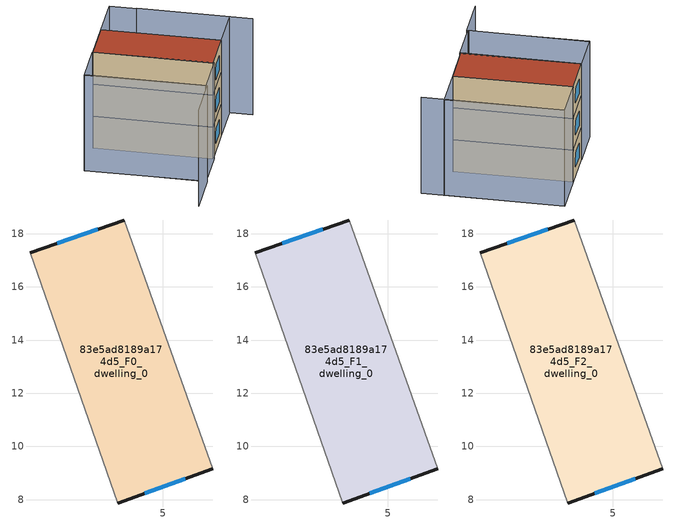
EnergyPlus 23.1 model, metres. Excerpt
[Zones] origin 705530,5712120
83e5ad8189a174d5_F0_dwelling_0
 floor ground (EU_floor_Construction): 3.56,18.52 6.87,9.15 3.3,7.87 0.03,17.29 z0
 wall outside (EU_wall_Construction): 3.56,18.52 0.03,17.29 / 3.3,7.87 6.87,9.15 z0:3
 wall adiabatic (EU_wall_Construction): 6.87,9.15 3.56,18.52 / 0.03,17.29 3.3,7.87 z0:3
 window (EU_Window_Construction): 2.55,18.17 1.03,17.64 / 4.32,8.24 5.85,8.79 z0.85:2.15
83e5ad8189a174d5_F1_dwelling_0
 floor to 83e5ad8189a174d5_F0_dwelling_0 (EU_floor_Construction): 3.56,18.52 6.87,9.15 3.3,7.87 0.02,17.29 z3
 wall outside (EU_wall_Construction): 3.56,18.52 0.03,17.29 / 3.3,7.87 6.87,9.15 z3:6
 wall adiabatic (EU_wall_Construction): 6.87,9.15 3.56,18.52 / 0.03,17.29 3.3,7.87 z3:6
 window (EU_Window_Construction): 2.55,18.17 1.03,17.64 / 4.32,8.24 5.85,8.79 z3.85:5.15
83e5ad8189a174d5_F2_dwelling_0
 floor to 83e5ad8189a174d5_F1_dwelling_0 (EU_floor_Construction): 3.56,18.52 6.87,9.15 3.3,7.87 0.02,17.29 z6
 wall outside (EU_wall_Construction): 3.56,18.52 0.03,17.29 / 3.3,7.87 6.87,9.15 z6:9
 wall adiabatic (EU_wall_Construction): 6.87,9.15 3.56,18.52 / 0.03,17.29 3.3,7.87 z6:9
 window (EU_Window_Construction): 2.55,18.17 1.03,17.64 / 4.32,8.24 5.85,8.79 z6.85:8.15
 roof outside (EU_roof_Construction): 6.87,9.15 3.56,18.52 0.03,17.29 3.3,7.87 z9
shading: -3.44,16.11 -0.1,6.51 / -0.1,6.51 -3.89,5.2 / 11.15,8.63 7.98,17.64 / -0.13,6.61 -3.52,16.07 / -3.52,16.07 0.01,17.34 / 0.01,17.34 3.4,7.88 / 3.4,7.88 -0.13,6.61 / 6.87,9.15 3.56,18.52 / 3.56,18.52 7.21,19.81 / 7.21,19.81 10.52,10.45 / 10.52,10.45 6.87,9.15 z0:9
[Building]
EU S2 Campaign: North Axis=0; Terrain=City; Solar Distribution=FullExterior
[Site:Location]
London: Latitude=51.5; Longitude=-0.5; Time Zone=0; Elevation=25
[SizingPeriod:WeatherFileDays]
AnnualSizingPeriod: Begin Month=1; Begin Day of Month=1; End Month=12; End Day of Month=31; Day of Week for Start Day=Monday; Use Weather File Daylight Saving Period=No; Use Weather File Rain and Snow Indicators=No
[MATERIAL]
EU_InternalMass_Material: Roughness=MediumRough; Thickness=0.1; Conductivity=1; Density=1800; Specific Heat=900; Thermal Absorptance=0.9; Solar Absorptance=0.7; Visible Absorptance=0.7
[MATERIAL:NOMASS] Roughness=MediumRough; Thermal Absorptance=0.9; Solar Absorptance=0.7; Visible Absorptance=0.7
Name | Thermal Resistance
EU_wall_NoMass | 0.71061
EU_roof_NoMass | 2.41608
EU_floor_NoMass | 1.75078
[WINDOWMATERIAL:SIMPLEGLAZINGSYSTEM]
EU_Window_SimpleGlazing: UFactor=2.64892; Solar Heat Gain Coefficient=0.76; Visible Transmittance=0.76
[CONSTRUCTION]
EU_wall_Construction: EU_wall_NoMass
EU_roof_Construction: EU_roof_NoMass
EU_floor_Construction: EU_floor_NoMass
EU_Window_Construction: EU_Window_SimpleGlazing
EU_InternalMass_Construction: EU_InternalMass_Material
[ZONE] Type=1; Multiplier=1; Ceiling Height=autocalculate; Floor Area=autocalculate; Part of Total Floor Area=Yes
Name | Volume
83e5ad8189a174d5_F0_dwelling_0 | 112.452
83e5ad8189a174d5_F1_dwelling_0; 83e5ad8189a174d5_F2_dwelling_0 | 112.453
[INTERNALMASS] Construction=EU_InternalMass_Construction; Surface Area=37.4841
Name | Zone or ZoneList
83e5ad8189a174d5_F0_dwelling_0_EU_InternalMass | 83e5ad8189a174d5_F0_dwelling_0
83e5ad8189a174d5_F1_dwelling_0_EU_InternalMass | 83e5ad8189a174d5_F1_dwelling_0
83e5ad8189a174d5_F2_dwelling_0_EU_InternalMass | 83e5ad8189a174d5_F2_dwelling_0
[OTHEREQUIPMENT] Fuel Type=Electricity; Design Level Calculation Method=Watts/Area; Power per Zone Floor Area=1; Fraction Latent=0; Fraction Radiant=0; Fraction Lost=0; Carbon Dioxide Generation Rate=0; EndUse Subcategory=EU_Step8_InternalGains
Name | Zone or ZoneList or Space or SpaceList | Schedule
EU_Step8_InternalGain_83e5ad8189a174d5_F0_dwelling_0_f000 | 83e5ad8189a174d5_F0_dwelling_0 | EU_Step8_GainSchedule_83e5ad8189a174d5_F0_dwelling_0_f000
EU_Step8_InternalGain_83e5ad8189a174d5_F1_dwelling_0_f000 | 83e5ad8189a174d5_F1_dwelling_0 | EU_Step8_GainSchedule_83e5ad8189a174d5_F1_dwelling_0_f000
EU_Step8_InternalGain_83e5ad8189a174d5_F2_dwelling_0_f000 | 83e5ad8189a174d5_F2_dwelling_0 | EU_Step8_GainSchedule_83e5ad8189a174d5_F2_dwelling_0_f000
[ZONEVENTILATION:DESIGNFLOWRATE] Schedule=EU_AlwaysOn; Design Flow Rate Calculation Method=AirChanges/Hour; Air Changes per Hour=0.496673; Ventilation Type=Natural; Fan Pressure Rise=0; Fan Total Efficiency=1; Constant Term Coefficient=1; Temperature Term Coefficient=0; Velocity Term Coefficient=0; Velocity Squared Term Coefficient=0; Minimum Indoor Temperature=-100; Maximum Indoor Temperature=100; Delta Temperature=-100; Minimum Outdoor Temperature=-100; Maximum Outdoor Temperature=100; Maximum Wind Speed=40
Name | Zone or ZoneList or Space or SpaceList
EU_ConstantAir_83e5ad8189a174d5_F0_dwelling_0 | 83e5ad8189a174d5_F0_dwelling_0
EU_ConstantAir_83e5ad8189a174d5_F1_dwelling_0 | 83e5ad8189a174d5_F1_dwelling_0
EU_ConstantAir_83e5ad8189a174d5_F2_dwelling_0 | 83e5ad8189a174d5_F2_dwelling_0
[HVACTEMPLATE:THERMOSTAT] Constant Heating Setpoint=20; Constant Cooling Setpoint=50
EU_HeatOnly_83e5ad8189a174d5_F0_dwelling_0; EU_HeatOnly_83e5ad8189a174d5_F1_dwelling_0; EU_HeatOnly_83e5ad8189a174d5_F2_dwelling_0
[HVACTEMPLATE:ZONE:IDEALLOADSAIRSYSTEM] System Availability Schedule=EU_AlwaysOn; Maximum Heating Supply Air Temperature=50; Minimum Cooling Supply Air Temperature=13; Maximum Heating Supply Air Humidity Ratio=0.0156; Minimum Cooling Supply Air Humidity Ratio=0.0077; Heating Limit=NoLimit; Cooling Limit=NoLimit; Heating Availability Schedule=EU_AlwaysOn; Cooling Availability Schedule=EU_CoolingOff; Dehumidification Control Type=ConstantSensibleHeatRatio; Cooling Sensible Heat Ratio=0.7; Dehumidification Setpoint=60; Humidification Control Type=None; Humidification Setpoint=30; Outdoor Air Method=None; Outdoor Air Flow Rate per Person=0.00944; Outdoor Air Flow Rate per Zone Floor Area=0; Outdoor Air Flow Rate per Zone=0; Demand Controlled Ventilation Type=None; Outdoor Air Economizer Type=NoEconomizer; Heat Recovery Type=None; Sensible Heat Recovery Effectiveness=0.7; Latent Heat Recovery Effectiveness=0.65
Name | Template Thermostat
83e5ad8189a174d5_F0_dwelling_0 | EU_HeatOnly_83e5ad8189a174d5_F0_dwelling_0
83e5ad8189a174d5_F1_dwelling_0 | EU_HeatOnly_83e5ad8189a174d5_F1_dwelling_0
83e5ad8189a174d5_F2_dwelling_0 | EU_HeatOnly_83e5ad8189a174d5_F2_dwelling_0
[SIZING:ZONE] Zone Cooling Design Supply Air Temperature Input Method=SupplyAirTemperature; Zone Cooling Design Supply Air Temperature=13; Zone Heating Design Supply Air Temperature Input Method=SupplyAirTemperature; Zone Heating Design Supply Air Temperature=50; Zone Cooling Design Supply Air Humidity Ratio=0.008; Zone Heating Design Supply Air Humidity Ratio=0.008; Cooling Design Air Flow Method=DesignDay; Cooling Design Air Flow Rate=0; Cooling Minimum Air Flow per Zone Floor Area=0.000762; Cooling Minimum Air Flow=0; Cooling Minimum Air Flow Fraction=0.2; Heating Design Air Flow Method=DesignDay; Heating Design Air Flow Rate=0; Heating Maximum Air Flow per Zone Floor Area=0.002032; Heating Maximum Air Flow=0.141576; Heating Maximum Air Flow Fraction=0.3; Account for Dedicated Outdoor Air System=No; Dedicated Outdoor Air System Control Strategy=NeutralSupplyAir; Dedicated Outdoor Air Low Setpoint Temperature for Design=autosize; Dedicated Outdoor Air High Setpoint Temperature for Design=autosize; Zone Load Sizing Method=Sensible Load Only No Latent Load; Zone Latent Cooling Design Supply Air Humidity Ratio Input Method=HumidityRatioDifference; Zone Cooling Design Supply Air Humidity Ratio Difference=0.005; Zone Latent Heating Design Supply Air Humidity Ratio Input Method=HumidityRatioDifference; Zone Humidification Design Supply Air Humidity Ratio Difference=0.005
83e5ad8189a174d5_F0_dwelling_0; 83e5ad8189a174d5_F1_dwelling_0; 83e5ad8189a174d5_F2_dwelling_0
[SCHEDULE:CONSTANT]
Name | Hourly Value
EU_AlwaysOn | 1
EU_CoolingOff | 0
[SCHEDULE:FILE] Column Number=1; Rows to Skip at Top=0; Number of Hours of Data=8760; Column Separator=Comma; Interpolate to Timestep=No; Minutes per Item=60; Adjust Schedule for Daylight Savings=Yes
Name | File
EU_Step8_GainSchedule_83e5ad8189a174d5_F0_dwelling_0_f000 | ../../schedules/83e5ad8189a174d5/83e5ad8189a174d5_F0_dwelling_0_f000_gain.csv
EU_Step8_GainSchedule_83e5ad8189a174d5_F1_dwelling_0_f000 | ../../schedules/83e5ad8189a174d5/83e5ad8189a174d5_F1_dwelling_0_f000_gain.csv
EU_Step8_GainSchedule_83e5ad8189a174d5_F2_dwelling_0_f000 | ../../schedules/83e5ad8189a174d5/83e5ad8189a174d5_F2_dwelling_0_f000_gain.csv
